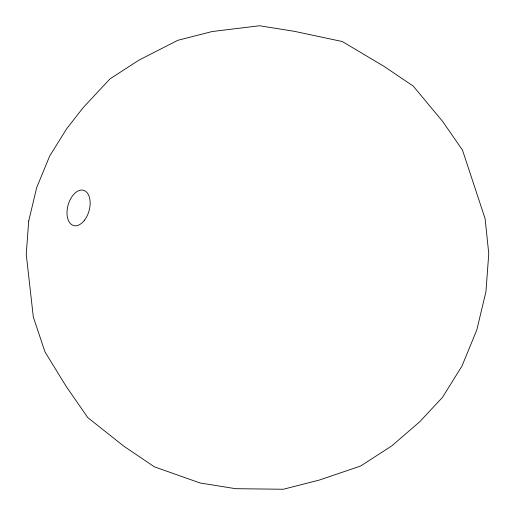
<?xml version="1.0" encoding="UTF-8"?>
<svg xmlns="http://www.w3.org/2000/svg" width="515" height="515" viewBox="0 0 515 515"><rect width="100%" height="100%" fill="white"/><g stroke="black" fill="none" stroke-linecap="round" stroke-linejoin="round"><path stroke-width="0.77" d="M28.705 221.07L26.233 254.23L33.314 316.983L44.94 351.829L66.235 386.495L87.801 417.626L124.025 446.338L154.358 466.809L200.078 482.986L235.677 488.696L283.34 489.25L319.287 480.064L360.642 466.03L391.921 445.79L419.583 421.894L442.449 397.419L461.955 366.075L476.793 330.006L485.935 291.664L488.767 253.663L485.091 218.605L462.457 150.045L442.778 121.624L413.249 86.095L384.171 66.467L342.321 41.541L294.664 31.383L259.554 25.75L212.212 31.518L177.784 40.318L138.928 60.152L110.049 78.834L83.269 107.513L66.66 128.776L49.633 156.129L36.687 187.608L28.705 221.07M84.531 220.143A18.334 10.86 -74.2 0 0 84.19 190.505A18.334 10.86 -74.2 0 0 67.002 213.152A18.334 10.86 -74.2 0 0 84.531 220.143"/></g></svg>
